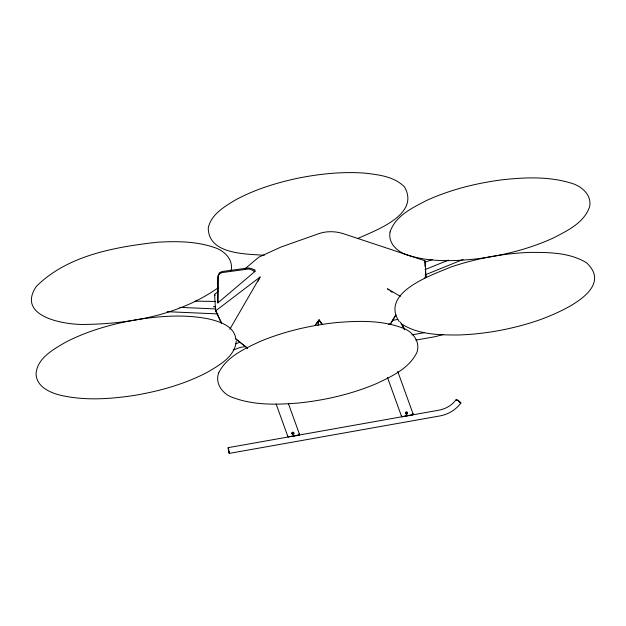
<?xml version="1.0" encoding="UTF-8"?>
<svg xmlns="http://www.w3.org/2000/svg" width="626" height="626" viewBox="0 0 626 626"><rect width="100%" height="100%" fill="white"/><g stroke="black" fill="none" stroke-linecap="round" stroke-linejoin="round"><path stroke-width="0.94" d="M217.848 302.914L217.965 275.909L219.335 272.811L222.105 271.52L248.029 268.006L250.807 268.351L254.931 269.939L255.025 271.387L217.848 302.914L218.067 277.31L218.341 275.698L219.671 273.726M236.229 341.029C235.18 356.781 218.904 365.396 206.838 372.564C183.997 384.387 158.918 391.32 133.635 395.53C110.035 399.044 85.66 400.687 62.154 395.632C50.933 393.112 36.511 387.314 36.065 373.847C37.114 358.095 53.382 349.48 65.456 342.312C88.289 330.489 113.369 323.556 138.659 319.354C162.259 315.833 186.634 314.197 210.14 319.244C220.297 321.889 234.007 326.263 235.705 338.345M456.182 399.576C452.074 405.155 445.978 408.856 439.045 410.163L228.161 447.668L228.513 450.039M228.334 448.685L228.467 449.718M229.03 452.449L228.952 451.643M460.916 402.988C455.939 409.748 448.333 414.412 440.086 415.899L229.202 453.404L229.014 451.769M395.773 315.23L390.288 324.331L395.788 314.721M231.041 270.675C233.741 259.352 223.803 250.134 213.709 247.286C195.594 241.174 176.109 241.127 157.22 242.239C115.02 247.02 67.405 255.298 36.206 286.544C15.619 317.429 66.692 325.379 86.717 324.401C132.446 323.579 180.499 314.455 218.435 287.616M318.118 325.363L319.057 319.925L322.093 324.174M244.797 268.945L258.804 257.176L281.066 247.004L318.72 233.686C326.694 230.931 335.505 231.166 343.494 233.725L425.031 260.799L425.085 266.574M425.336 276.903L426.016 276.262L425.031 260.799M257.982 281.387L260.072 277.013L215.626 310.887L221.401 323.243M229.82 329.253L260.072 277.013M316.928 323.392L317.82 322.093M322.296 324.518L319.057 319.925L315.512 324.831M315.16 325.301L319.064 319.941M424.256 278.601L426.016 276.262M216.15 311.38L215.626 310.887L214.569 294.345L218.255 291.246M219.703 273.703L221.807 272.623L248.381 269.024L250.165 269.243L255.025 271.387L253.812 271.567M425.023 269.603L448.552 260.056M425.077 274.9L463.083 259.469M357.501 238.616C375.866 230.227 420.367 214.624 404.506 186.939C394.208 176.407 378.448 174.693 364.543 173.112C342.023 171.485 319.377 173.856 297.295 178.34C275.823 182.956 254.579 189.568 235.212 200.101C224.304 206.721 211.165 214.444 208.247 227.895C208.395 254.524 245.502 253.859 264.235 255.275M388.558 324.44L390.358 323.736L390.288 324.331M425.109 262.192L432.37 259.461M235.775 343.791L238.498 342.774A2.927 1.025 -11 0 1 239.938 342.391M233.107 350.083L239.453 347.696A2.927 1.025 -11 0 1 240.9 347.32L245.556 346.538M443.208 334.55L435.023 336.702L415.766 340.121M392.643 320.379L397.291 319.503A2.927 1.025 -11 0 1 397.792 319.424M411.869 334.887L424.381 332.664M292.436 436.4L294.204 436.087M295.981 435.774L297.749 435.461M405.202 416.353L406.97 416.032M408.739 415.719L410.507 415.406M194.983 301.145L215.43 301.458M179.811 307.358L215.954 308.947M167.095 311.685L217.895 313.916M228.161 447.668L228.615 449.734M459.867 402.424L457.856 400.444M457.614 400.311L457.035 400.319M400.335 296.317L387.416 288.782L388.973 289.948M402.675 324.604C419.451 334.879 440.094 335.043 459.163 334.973C485.909 333.994 512.491 329.026 537.851 320.496C556.858 313.767 615.961 290.128 586.515 262.771C569.738 252.505 549.096 252.333 530.026 252.403C503.281 253.381 476.699 258.35 451.338 266.879C432.323 274.837 379.661 292.42 399.263 321.725M215.626 310.887L216.236 311.31M390.53 291.113L392.087 292.272M235.509 338.674L247.74 348.361M235.446 338.689L247.309 348.087M320.895 322.734L321.827 324.08M401.516 323.392L404.725 329.346M400.311 322.069L404.443 329.722M214.569 294.345L215.125 295.378M216.557 312.257L221.463 322.75M228.349 448.631L228.56 449.445M229.014 452.449L228.811 451.636M229.147 453.318L228.748 451.346M397.706 371.351L413.035 413.809A0.978 0.962 -24.4 0 1 412.597 414.975M387.463 377.415L401.469 416.204A0.978 0.962 -24.4 0 0 402.541 416.822M288.359 403.488L299.385 434.021A0.978 0.962 -24.4 0 1 298.954 435.187M276.136 404.052L287.819 436.416A0.978 0.962 -24.4 0 0 288.242 436.925M228.584 449.335L228.678 450.047M228.787 451.745L228.631 450.697M228.678 449.804L228.795 450.712M228.693 451.276L228.513 450.274M228.427 449.781L228.568 450.368M425.383 271.301L425.743 276.966M406.251 414.076A0.978 0.962 -23.9 0 1 405.851 412.557A0.978 0.962 -23.9 0 1 407.432 412.69A0.978 0.962 -23.9 0 1 406.751 414.122M401.352 415.961A0.978 0.962 -24.4 0 0 402.432 416.572L412.166 414.842A0.978 0.962 -24.6 0 0 412.917 413.567M292.311 434.123A0.978 0.962 -23.9 0 1 292.24 432.722A0.978 0.962 -23.9 0 1 293.657 432.722A0.978 0.962 -23.9 0 1 293.563 434.123M287.71 436.173A0.978 0.962 -24.4 0 0 288.789 436.784L298.524 435.054A0.978 0.962 -24.6 0 0 299.275 433.779M456.644 400.272A2.927 0.469 36.3 0 1 456.933 399.717A2.927 0.469 36.3 0 1 460.087 401.923A2.927 0.469 36.3 0 1 460.525 402.995M460.267 402.894A2.927 0.469 36.3 0 1 459.953 402.737M390.053 231.972C387.744 244.101 398.801 253.014 409.49 255.698C431.416 262.247 454.766 261.238 477.262 258.788C503.288 255.447 529.08 249.015 553.024 238.138C567.133 230.838 584.308 222.817 589.661 206.596C591.961 194.467 580.905 185.546 570.216 182.862C548.29 176.313 524.94 177.322 502.451 179.772C476.417 183.113 450.626 189.545 426.682 200.422C412.573 207.722 395.397 215.743 390.053 231.972M213.81 306.779L215.336 306.552L213.842 306.724M218.693 372.893C214.554 383.848 223.247 394.716 233.584 397.807C254.266 405.39 276.856 404.764 298.492 403.011C324.878 400.296 351.022 394.247 375.537 384.02C391.031 376.742 408.856 368.839 416.791 352.641C420.93 341.694 412.229 330.825 401.9 327.734C381.218 320.152 358.62 320.778 336.991 322.531C310.606 325.246 284.462 331.295 259.946 341.522C244.453 348.799 226.628 356.695 218.693 372.893M406.297 413.872A0.978 0.962 -24.4 0 0 407.393 412.597A0.978 0.962 -24.4 0 0 405.734 412.307A0.978 0.962 -24.4 0 0 406.297 413.872M292.655 434.084A0.978 0.962 -24.4 0 0 293.743 432.809A0.978 0.962 -24.4 0 0 292.092 432.519A0.978 0.962 -24.4 0 0 292.655 434.084"/></g></svg>
